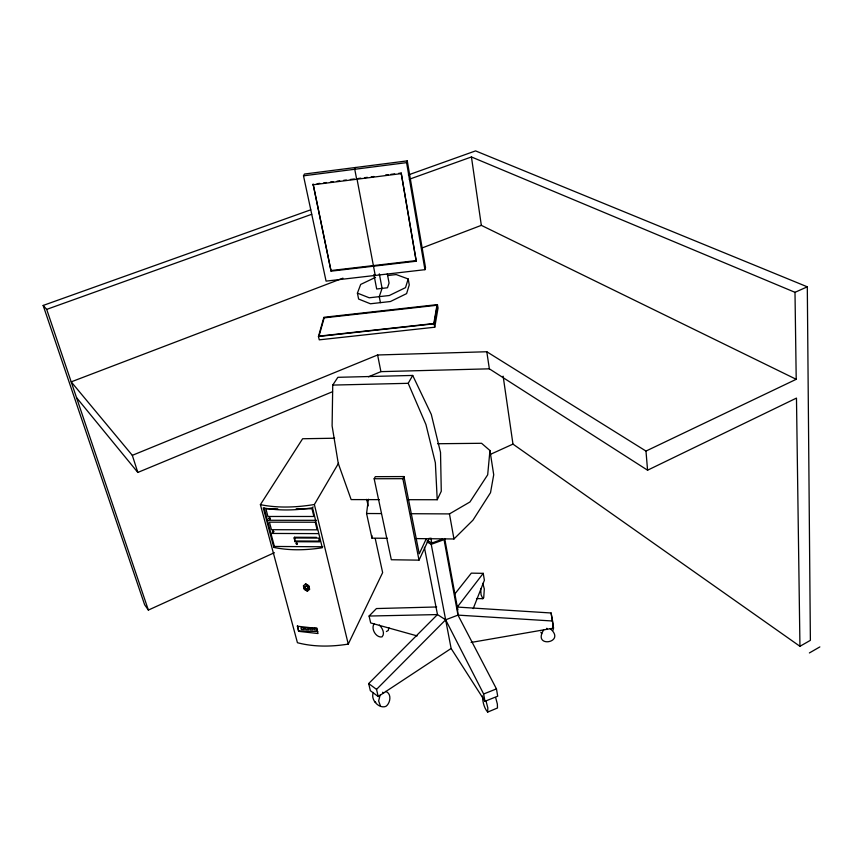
<?xml version="1.0" encoding="UTF-8"?>
<svg xmlns="http://www.w3.org/2000/svg" width="863" height="863" viewBox="0 0 863 863"><rect width="100%" height="100%" fill="white"/><g stroke="black" fill="none" stroke-linecap="round" stroke-linejoin="round"><path stroke-width="1.29" d="M407.638 499.688L437.228 499.742L441.273 491.241L440.518 452.406L431.295 414.413L412.708 375.437L337.875 377.314L332.74 385.081L332.104 425.901L338.253 463.388L351.144 499.591L379.386 499.645M387.401 538.307L371.964 538.145L366.57 513.507L368.382 499.235M437.563 443.733L481.576 443.291L489.947 450.529L487.681 474.801L469.936 501.986L449.461 513.906L410.691 513.712M388.9 627.725L388.264 630.422L386.397 631.543M482.557 695.966C482.557 701.49 484.014 707.908 487.66 712.104L497.476 707.994L497.368 704.079L495.718 697.789M434.758 327.217L438.048 307.994L437.422 304.607L323.905 317.293L318.458 336.484L319.267 339.839L434.758 327.217L434.132 323.798L437.422 304.607M373.409 692.46C370.087 699.548 379.019 709.106 385.89 706.376C390.551 703.183 391.953 693.291 385.545 691.425M424.941 269.677L425.524 267.67L407.26 160.874L304.456 174.035L303.496 175.825L326.074 281.122L424.941 269.677L406.602 162.643L407.26 160.874M331.079 271.165L313.129 184.207L331.079 271.165L416.246 261.219L401.198 173.053L398.587 173.377M387.649 275.545L396.193 274.563L408.188 278.965L405.513 287.627L389.321 295.513L369.224 297.789L357.422 293.118L360.68 284.423L375.534 277.357M416.246 261.219L401.198 173.053M473.204 608.609L484.391 580.238L483.226 573.345L471.338 573.14L454.693 594.154M355.567 167.487L354.747 169.267L356.678 179.256M380.151 694.974L378.641 700.95L380.432 705.945M426.311 538.695L419.235 553.819L403.96 476.57L375.329 476.667L374.164 478.76L391.327 559.742L419.019 560.152L429.235 538.199M334.661 438.221L302.622 438.749L260.399 504.65L297.433 642.719C314.003 647.056 331.435 646.808 348.253 644.1L382.643 572.611L375.243 538.609M419.019 560.152L402.859 478.685L403.96 476.57M298.652 631.328L297.465 625.88L298.652 631.328L318.026 633.539L316.71 628.393L297.293 626.204M296.128 543.744L296.624 542.87L297.411 543.614L296.915 544.488L296.203 543.604M437.228 499.742L435.362 462.784L425.944 424.542L408.188 383.312L412.708 375.437M295.081 541.716L294.121 537.983L318.674 538.091L319.601 541.845L295.081 541.716L294.553 537.25L316.505 537.358M312.525 507.778C296.246 510.324 279.493 510.972 263.247 507.876L273.819 547.422C289.752 550.734 306.257 550.238 322.277 547.757L312.525 507.778L313.086 506.818M348.253 644.1L314.369 504.51L338.566 463.172M294.121 537.983L294.553 537.25M273.819 547.422L274.402 546.452L264.175 508.134M427.034 541.878L431.23 544.326L451.122 648.48L484.952 701.285L497.703 696.193L496.452 688.901L457.983 615.114L457.304 607.067L483.226 573.345M543.733 629.796C531.791 648.674 566.84 642.849 550.227 628.663M417.142 635.912L370.669 622.946L369.084 616.042L376.441 608.555L436.689 606.969M374.315 623.625C370.4 628.286 376.02 638.135 382.039 636.894C385.34 633.42 382.212 627.843 379.375 625.039M451.122 648.48L378.21 696.538L376.538 689.386L445.642 619.807L457.983 615.114L552.536 621.004L553.517 628.167L471.122 642.439M378.21 696.538L370.356 690.691L368.674 683.561L437.476 614.575L424.391 547.336M415.901 538.588L453.96 538.976L473 520.119L490.518 492.676L493.722 474.769L489.947 450.529M487.66 712.104L487.832 707.887L486.171 701.597M809.386 652.946L819.85 646.916M503.14 376.171L512.967 444.1L799.947 646.301L810.379 640.346L807.304 286.818L475.567 150.896L408.361 174.919M476.484 598.544L482.827 598.695L483.722 597.681L484.305 588.954L482.805 583.334M368.512 376.786L380.917 371.64L489.353 368.825L647.574 470.206L796.473 398.091L799.947 646.301M342.935 278.166L71.198 381.856L132.319 455.34L377.606 354.984L486.797 351.748L645.977 451.069L796.215 379.299L794.996 292.32L471.435 156.958L409.31 179.256M310.712 209.817L43.15 305.448L144.617 604.704L148.36 610.076L274.38 552.708M489.72 454.682L512.967 444.1M794.996 292.32L807.304 286.818M76.527 397.627L137.821 472.439L332.546 391.705M484.952 701.285L483.647 693.992L496.452 688.901M422.201 247.918L481.327 225.351L796.215 379.299M427.239 540.4L431.802 543.064L442.298 539.235M431.23 544.326L444.057 539.645L457.983 615.114M43.15 305.448L46.688 309.386L311.683 214.294M314.369 504.51C296.548 507.433 278.177 508.242 260.399 504.65M303.496 175.825L406.602 162.643M317.12 183.7L319.774 183.366M323.754 182.859L326.408 182.525M330.389 182.017L333.053 181.683M337.034 181.176L339.688 180.842M343.668 180.335L346.322 180M350.313 179.493L354.294 178.986M358.253 178.49L360.853 178.156M364.758 177.67L367.358 177.336M371.263 176.839L373.862 176.516M385.578 175.027L388.177 174.693M390.788 174.369L394.682 173.873M312.816 184.811L400.971 173.646M331.36 270.497L416.451 260.561M318.458 336.484L434.132 323.798M332.74 385.081L408.188 383.312M369.084 616.042L437.476 614.575L445.642 619.807L483.647 693.992M374.164 478.76L402.859 478.685M277.746 508.814L265.89 508.836L267.929 516.473L313.873 516.473L311.996 508.76L296.182 508.792M267.411 520.27L316.365 520.313M270.928 533.442L318.296 533.614M366.57 513.507L381.284 513.582M295.502 540.993L320 541.123M274.402 546.452L322.816 546.775M317.055 628.221L314.121 628.145L314.564 629.861L317.498 629.936M298.825 631.004L317.8 631.479M457.304 607.067L551.101 612.989L552.536 621.004M482.827 598.695L481.069 594.704L480.68 588.728M305.524 584.078L308.587 585.912L309.504 589.494M306.031 586.042L307.562 586.959L308.026 588.749L306.948 589.623L305.426 588.706L304.963 586.916L306.171 585.794L307.703 586.711L308.156 588.501L307.088 589.375L305.556 588.458L305.103 586.667M307.498 590.993L304.445 589.17L303.528 585.589M382.633 692.245L383.625 692.978M368.674 683.561L376.538 689.386M374.564 701.533L375.75 702.417M273.711 531.737L272.913 530.993L272.503 531.737L273.301 532.482L273.798 531.597L272.999 530.853L272.589 531.597L273.388 532.342M296.538 543.01L297.336 543.755M269.396 517.778L270.205 518.534M269.083 518.393L269.882 519.138M540.853 632.201L541.737 633.787M46.688 309.386L148.36 610.076M132.319 455.34L137.821 472.439M552.762 626.409L553.269 630.055M366.721 499.375L368.134 505.912M357.422 293.118L358.62 299.051L370.41 303.776L390.454 301.511L406.602 293.614L409.256 284.887L408.188 278.965M377.606 354.984L380.917 371.64M356.948 178.652L375.243 275.426M380.421 302.643L379.256 296.645L382.093 288.382L379.31 273.841M373.884 274.466L376.689 288.997L387.487 287.767L389.062 283.042L387.325 273.787M430.842 537.983L431.802 543.064M444.693 538.534L457.778 609.666M449.461 513.906L453.96 538.976M553.517 628.167L551.101 612.989M546.84 628.275L547.013 629.289M486.797 351.748L489.353 368.825M471.435 156.958L481.327 225.351M645.977 451.069L647.574 470.206M371.888 535.481L371.964 538.145M436.969 305.254L433.809 323.539L318.986 336.139L324.164 317.854L436.969 305.254M269.483 517.638L268.986 518.534L269.795 519.278L270.292 518.393L269.483 517.638M305.664 583.83L303.388 585.837L304.315 589.418L307.368 591.241L309.644 589.246L308.727 585.664L305.664 583.83M315.275 522.223L269.439 522.158L271.446 529.699L317.142 529.828L315.275 522.223M303.862 627.897L300.939 627.833L301.392 629.537L304.315 629.612L303.862 627.897M308.253 628.005L305.329 627.94L305.772 629.645L308.706 629.72L308.253 628.005M312.654 628.113L309.72 628.037L310.162 629.753L313.096 629.828L312.654 628.113"/></g></svg>
